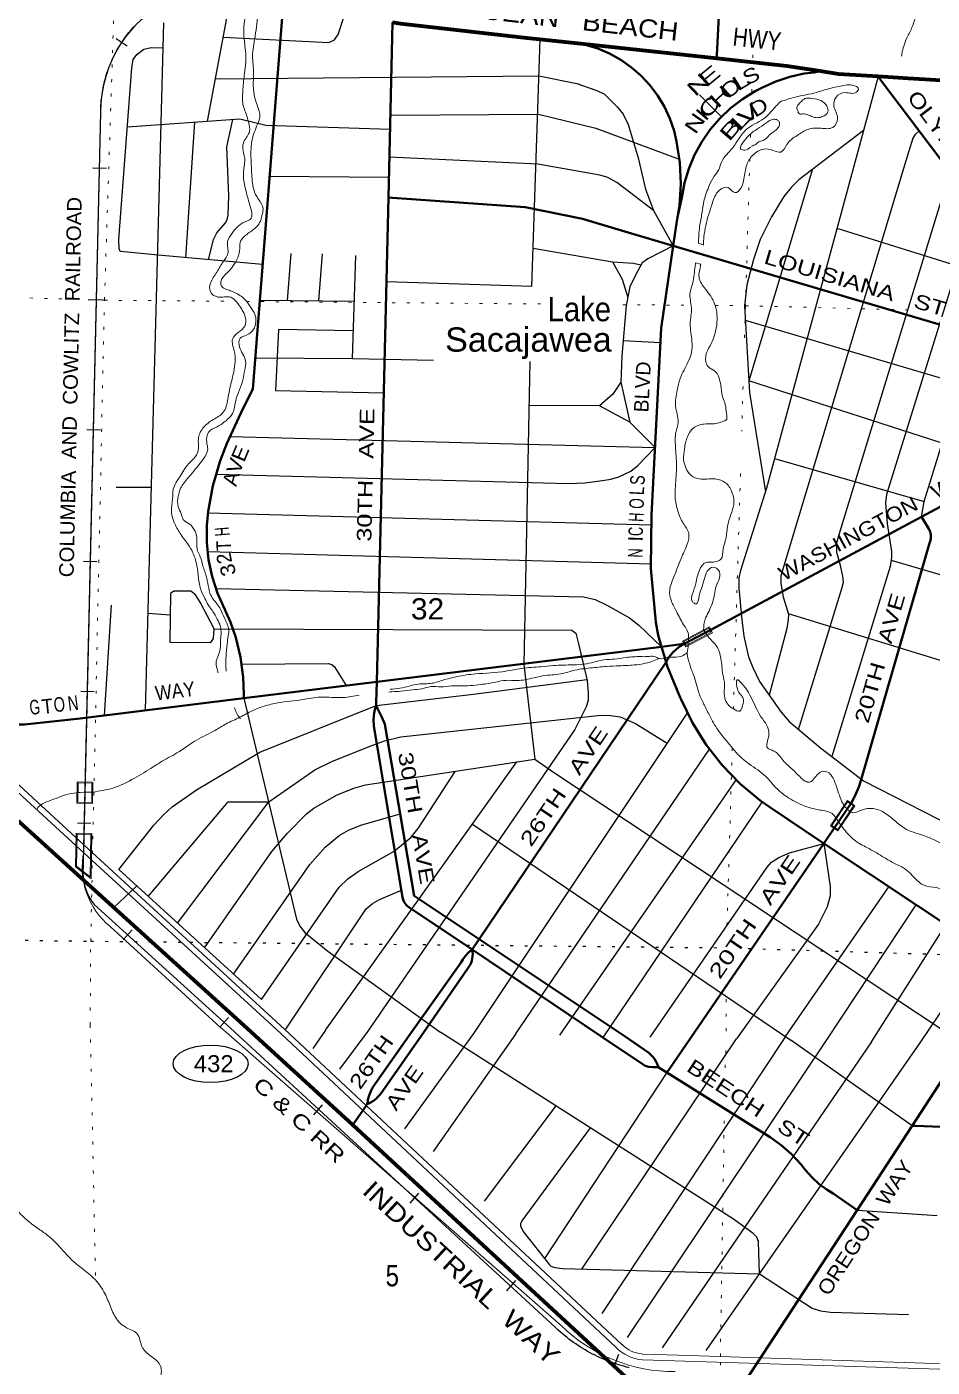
# Model space of a CAD drawing. Header units: feet. Extents: x -509309 to -252658, y -547785 to -360805.
# Drawn here: x -501242 to -493778, y -500895 to -489844 of the extents above; entities that cross this region are included whole.
import ezdxf
from ezdxf.enums import TextEntityAlignment as Align

# ---------------------------------------------------------------- set-up
doc = ezdxf.new("R2010")
doc.units = ezdxf.units.FT
doc.header["$LTSCALE"] = 80
doc.linetypes.add('DOTTED', pattern=[1.5, 0.3, -1.2])
for name, color, linetype, lineweight in [('17', 7, 'Continuous', 25), ('23', 7, 'Continuous', 70), ('26', 7, 'Continuous', 40), ('27', 7, 'Continuous', 13), ('29', 7, 'Continuous', 25), ('34', 7, 'Continuous', 25), ('39', 7, 'Continuous', 13), ('6', 7, 'DOTTED', 25), ('61', 7, 'Continuous', 13), ('7', 7, 'DOTTED', 13)]:
    doc.layers.add(name, color=color, linetype=linetype, lineweight=lineweight)
doc.layers.add('41', color=7, linetype='Continuous')

msp = doc.modelspace()

# ---------------------------------------------------------------- linework, layer by layer
at = {"layer": '17'}
msp.add_ellipse((-499726.74, -498394.39), major_axis=(-309.24, 1), ratio=0.500121, dxfattribs=at)
at = {"layer": '23'}
for p, q in [((-495554.37, -490105.92), (-496649.04, -489988.33)), ((-498553.4, -498895.62), (-499422.76, -498102.3))]:
    msp.add_line(p, q, dxfattribs=at)
for points in [[(-496649.04, -489988.33), (-497145, -489935.05), (-498161, -489820.05), (-498226.55, -489808.55)], [(-494699.96, -490210.9), (-494976, -490168.05), (-495554.37, -490105.92)], [(-494223.33, -490254.6), (-494549.8, -490234.21), (-494699.96, -490210.9)], [(-490951.44, -490434.44), (-491334.09, -490435.29), (-491612, -490414.05), (-493976, -490270.05), (-494223.33, -490254.6)], [(-499422.76, -498102.3), (-502202.79, -495585.66), (-502282.49, -495511.87)], [(-495478.52, -501260.47), (-495509.76, -501241.03), (-495633.79, -501163.86), (-495659.48, -501147.88), (-495683.79, -501133.11), (-495706.28, -501120.91), (-495740.18, -501106.87), (-495775.36, -501096.45), (-495786.43, -501094.4), (-495811.31, -501089.78), (-495836.43, -501087.19), (-496107.17, -501059.2), (-496111.24, -501058.6), (-496152.67, -501050.02), (-496192.97, -501037.16), (-496231.71, -501020.15), (-496268.46, -500999.2), (-496302.81, -500974.51), (-496334.4, -500946.37), (-498553.4, -498895.62)]]:
    msp.add_lwpolyline(points, dxfattribs=at)
at = {"layer": '26'}
for p, q in [((-498356.51, -495244.08), (-498261.14, -491252.61)), ((-493866.47, -493884.5), (-492622.22, -493217.64)), ((-495602.53, -494814.93), (-493866.47, -493884.5)), ((-495821.72, -494931.48), (-495602.53, -494814.93)), ((-498356.51, -495244.08), (-496009.76, -494954.66)), ((-495971.58, -495082.59), (-496009.76, -494954.66)), ((-499452, -495379.18), (-498356.51, -495244.08)), ((-494585.68, -496450.95), (-494445.97, -496244.48)), ((-494671.4, -496576.27), (-494585.68, -496450.95)), ((-495769.05, -498181.03), (-494671.4, -496576.27)), ((-493102.23, -497622.9), (-494671.4, -496576.27)), ((-496309.19, -498169.44), (-497512.63, -497366.48)), ((-496508.73, -498165.14), (-497570.74, -497452.51)), ((-495964.71, -498465.64), (-496036, -498421.05)), ((-494396.54, -499599.42), (-493942.11, -498904.26))]:
    msp.add_line(p, q, dxfattribs=at)
for points in [[(-495554.37, -490105.92), (-495552.94, -490077.86), (-495459.86, -488248.23), (-495463.38, -488227.07), (-495485.07, -488134.02), (-495516.36, -488043.76), (-495556.92, -487957.25), (-495606.3, -487875.47), (-495825.76, -487609.09), (-495875.85, -487560.18), (-495880.28, -487554.97)], [(-499452, -495379.18), (-499453, -495347.41), (-499457.45, -495205.65), (-499480.1, -495040.35), (-499519.9, -494878.33), (-499563.94, -494751.92), (-499669.83, -494512.56), (-499713.55, -494377.29), (-499742.88, -494238.2), (-499757.52, -494096.8), (-499757.3, -493954.64), (-499746.06, -493838.86), (-499708.27, -493628.23), (-499648.67, -493422.7), (-499592.74, -493279.44), (-499459.68, -492993.87), (-499378.6, -492830.73), (-499129.27, -489666.16), (-499130, -489640.05)], [(-498261.14, -491252.61), (-498226.72, -489812.19), (-498226.55, -489808.55)], [(-495874.93, -491401.05), (-495861.43, -491313.24), (-495850.98, -491138.34), (-495858.86, -490963.3), (-495885, -490790.05), (-495905.82, -490701.99), (-495940.27, -490601.03), (-495985.09, -490504.23), (-496039.79, -490412.64), (-496103.75, -490327.27), (-496176.29, -490249.06), (-496256.61, -490178.86), (-496343.83, -490117.43), (-496436.99, -490065.46), (-496535.07, -490023.51), (-496612, -489999.77), (-496649.04, -489988.33)], [(-495874.93, -491401.05), (-495863.35, -491351.05), (-495840.97, -491251.94), (-495818.56, -491131.39), (-495783.68, -491013.85), (-495736.7, -490900.6), (-495678.13, -490792.88), (-495608.63, -490691.87), (-495528.96, -490598.68), (-495439.97, -490514.33), (-495342.66, -490439.75), (-495238.09, -490375.74), (-495177.06, -490344.92), (-495066.77, -490294.79), (-494951.84, -490256.47), (-494833.54, -490230.37), (-494749.96, -490220.5), (-494699.96, -490210.9)], [(-492880.83, -492030.06), (-494202.64, -490281.97), (-494223.33, -490254.6)], [(-495912.09, -491650.96), (-496283.83, -491541.15), (-496661.45, -491426.13), (-497132.4, -491330.52), (-498228.23, -491254.89), (-498261.14, -491252.61)], [(-495912.09, -491650.96), (-495882, -491447.05), (-495874.93, -491401.05)], [(-496009.76, -494954.66), (-496038, -494860.05), (-496055.27, -494751.7), (-496096.29, -494310.81), (-496091, -493868.05), (-496012, -492328.05), (-495912.09, -491650.96)], [(-492485.98, -492662.97), (-492517.04, -492653.8), (-495912.09, -491650.96)], [(-494445.97, -496244.48), (-494413.2, -496182.83), (-494380.61, -496104.25), (-494356.4, -496022.69), (-493799.73, -494102.3), (-493798.83, -494100.26), (-493794.09, -494087.42), (-493790.71, -494074.16), (-493788.74, -494060.62), (-493788.2, -494046.95), (-493789.09, -494033.29), (-493791.4, -494019.81), (-493795.11, -494006.64), (-493800.17, -493993.93), (-493806.54, -493981.82), (-493852.63, -493906.97), (-493866.47, -493884.5)], [(-495971.58, -495082.59), (-495958.71, -495059.28), (-495937.2, -495028.44), (-495912.57, -495000.01), (-495885.11, -494974.32), (-495855.12, -494951.63), (-495848.05, -494947.36), (-495821.72, -494931.48), (-495848.05, -494934.72), (-496009.76, -494954.66)], [(-497512.63, -497366.48), (-495977.81, -495094.13), (-495976.89, -495092.21), (-495971.58, -495082.59)], [(-494671.4, -496576.27), (-495117, -496279.05), (-495196.94, -496221.8), (-495360.48, -496084.62), (-495508.79, -495931.09), (-495640.24, -495762.9), (-495753.39, -495581.89), (-495847, -495390.05), (-495854.87, -495373.78), (-495959.9, -495121.71), (-495971.58, -495082.59)], [(-498361.22, -495440.98), (-498360.57, -495413.92), (-498356.51, -495244.08)], [(-502282.49, -495511.87), (-502232.49, -495535.84), (-502208.18, -495547.57), (-502134.78, -495575.26), (-502058.88, -495595.13), (-501744.07, -495595.32), (-501723.29, -495596.4), (-501261.48, -495595.19), (-500802.32, -495545.71), (-499452, -495379.18)], [(-497570.74, -497452.51), (-498092.84, -497102.18), (-498103.66, -497093.14), (-498113.48, -497083.03), (-498122.19, -497071.95), (-498129.69, -497060.02), (-498135.9, -497047.36), (-498140.76, -497034.13), (-498144.21, -497020.46), (-498146.21, -497006.51), (-498146.37, -497004.54), (-498381.8, -495610.87), (-498382.6, -495555.04), (-498377.57, -495499.43), (-498370.55, -495463.92), (-498361.22, -495440.98)], [(-497512.63, -497366.48), (-498048.24, -497009.1), (-498291.1, -495593.19), (-498315.09, -495534.83), (-498330.82, -495503.93), (-498350.14, -495463.92), (-498361.22, -495440.98)], [(-497570.84, -497452.66), (-497570.74, -497452.51), (-497512.63, -497366.48)], [(-498070.59, -498131.5), (-497664, -497560.05), (-497647.68, -497533.88), (-497624.96, -497504.17), (-497599.25, -497476.99), (-497570.84, -497452.66)], [(-497968.39, -498133.71), (-497609, -497610.05), (-497608.49, -497609.45), (-497597.17, -497594.71), (-497587.46, -497578.86), (-497579.46, -497562.08), (-497573.25, -497544.56), (-497568.91, -497526.48), (-497566.48, -497508.05), (-497566, -497489.47), (-497567.45, -497470.93), (-497570.84, -497452.66)], [(-498435.81, -498727.18), (-498431.7, -498702.18), (-498429.78, -498690.54), (-498419.94, -498654.73), (-498406.42, -498620.14), (-498400.3, -498608.31), (-498388.76, -498586.52), (-498368.97, -498558.31), (-498070.59, -498131.5)], [(-498435.81, -498727.18), (-498410.81, -498715.1), (-498408.14, -498713.78), (-498382.81, -498697.77), (-498359.29, -498679.21), (-498346.64, -498666.87), (-498327.74, -498646.23), (-498307.15, -498616.87), (-497968.39, -498133.71)], [(-496036, -498421.05), (-496048.5, -498421.86), (-496081.08, -498421.62), (-496113.47, -498417.98), (-496145.29, -498410.97), (-496508.73, -498165.14)], [(-496036, -498421.05), (-496037.78, -498414.8), (-496045.49, -498393.36), (-496055.4, -498372.84), (-496067.39, -498353.47), (-496081.35, -498335.47), (-496097.11, -498319.01), (-496114.5, -498304.3), (-496309.19, -498169.44)], [(-495964.71, -498465.64), (-495950.07, -498444.28), (-495769.05, -498181.03)], [(-492166.33, -498972.43), (-492191.36, -498971.47), (-493917.48, -498905.21), (-493942.11, -498904.26), (-493502.73, -498229.58)], [(-494396.54, -499599.42), (-494424.35, -499580.37), (-494593.95, -499464.22), (-494644.69, -499433.26), (-494708.98, -499385.49), (-494767.91, -499331.26), (-494820.86, -499271.18), (-494860.22, -499220.77), (-494936.74, -499137.8), (-495021.51, -499063.28), (-495113.6, -498998.03), (-495964.71, -498465.64)], [(-498553.4, -498895.62), (-498535.47, -498870.05), (-498452.79, -498752.18), (-498435.81, -498727.18)], [(-495478.52, -501260.47), (-495468.42, -501239.12), (-494396.54, -499599.42)]]:
    msp.add_lwpolyline(points, dxfattribs=at)
at = {"layer": '29'}
for p, q in [((-499751.45, -490622.59), (-499585.89, -489727.65)), ((-500115.07, -489810.99), (-500265.18, -495479.47)), ((-495695.08, -490405.6), (-495514.79, -490585.25)), ((-499929.88, -491747.9), (-499856.05, -490630.03)), ((-498257.2, -491087.77), (-499240.57, -491078.8)), ((-494764.03, -491018.42), (-495288.77, -492763.73)), ((-499093.05, -492100.91), (-499062.08, -491713.83)), ((-498835.25, -492103.66), (-498804.05, -491717.11)), ((-497068.2, -491668.12), (-496412.15, -491781.55)), ((-499320.91, -492098.49), (-498541.44, -492106.78)), ((-495319.15, -492261.4), (-492612.13, -493063.68)), ((-496326.2, -492430.21), (-496018.09, -492446.84)), ((-498558.03, -492577.55), (-497888.5, -492591.41)), ((-496344.31, -492775.17), (-496270.32, -493104.36)), ((-493089.06, -493471.2), (-495288.77, -492763.73)), ((-499566.04, -493222.14), (-496062.54, -493313.17)), ((-495078.27, -493402.65), (-493843.42, -493757.02)), ((-500216.54, -493642.9), (-500504.12, -493640.99)), ((-499748.46, -493852.26), (-496095.24, -493950.77)), ((-499749.92, -494170.19), (-496095.81, -494270.34)), ((-489618.24, -495582.13), (-494112.58, -494243.27)), ((-500601.74, -495520.97), (-500544.05, -494613.22)), ((-500243.99, -494679.36), (-500058.88, -494692.13)), ((-494964.68, -494681.61), (-491101.22, -495867.41)), ((-495795.04, -495496.54), (-497558.88, -498142.54)), ((-497212.26, -498150), (-495612.55, -495798.33)), ((-498780.55, -498116.18), (-497201.42, -495905.18)), ((-495393.2, -496050.75), (-496849.62, -498157.81)), ((-499999.7, -497234.52), (-499247.52, -496232.94)), ((-496491.26, -498176.86), (-495179.23, -496237.54)), ((-497568.02, -496418.47), (-494943.69, -498198.74)), ((-500484.48, -496793.02), (-499307.67, -497864.76)), ((-500336.46, -496927.83), (-500524.11, -497105.3)), ((-494987.08, -498169.31), (-494134.23, -496934.56)), ((-494652.05, -498204.98), (-493910.83, -497083.57)), ((-494279.22, -498212.97), (-493665.2, -497247.4)), ((-498780.55, -498116.18), (-498882.6, -498266.64)), ((-498429.16, -498123.76), (-498665.16, -498439.18)), ((-497558.88, -498142.54), (-498127.44, -498929.98)), ((-497212.26, -498150), (-497891.78, -499116.44)), ((-494987.08, -498169.31), (-496500.51, -500452.29)), ((-496667.04, -500086.69), (-495392.33, -498189.12)), ((-496289.83, -500650.74), (-494652.05, -498204.98)), ((-494279.22, -498212.97), (-496003.53, -500734.47)), ((-495641.45, -500756.27), (-493875.71, -498221.61)), ((-493942.11, -498904.26), (-494943.69, -498198.74)), ((-495964.71, -498465.64), (-496973.54, -500000.18)), ((-496880.95, -498740.43), (-497471.88, -499525.79)), ((-494396.54, -499599.42), (-493737.78, -499643.67))]:
    msp.add_line(p, q, dxfattribs=at)
for points in [[(-499624.37, -489929.32), (-498752.68, -489974.43), (-498720.35, -489959.17), (-498704.12, -489951.05), (-498675.83, -489907.35), (-498621.29, -489739.27)], [(-498277.64, -491943.11), (-497078.79, -491981.23), (-497010.1, -489949.54)], [(-499297.64, -491803.17), (-500158.57, -491727.91), (-500470.3, -491697.93), (-500481.46, -491676.34), (-500483.07, -491597.69), (-500375.69, -490181.97), (-500363.78, -490113.43), (-500335.37, -490072.84), (-500277.76, -490027.09), (-500217.7, -490016), (-500120.52, -490016.86)], [(-499687, -490274.23), (-497020.11, -490247.4), (-496707.66, -490312.36), (-496549.4, -490365.13), (-496481.21, -490397.61), (-496374.91, -490503.15), (-496326.22, -490564.04), (-496284.25, -490650.31), (-496201.6, -490925.57), (-496140.95, -491181.95), (-496075.1, -491358.93), (-495912.09, -491650.96)], [(-494223.33, -490254.6), (-495144.65, -493647.08), (-495359.04, -494326.88), (-495370.58, -494386.07), (-495370.58, -494471.32), (-495348.02, -494733.33), (-495330, -494869.15), (-495293.48, -495039.65), (-495256.81, -495126.79), (-495200.15, -495242.63), (-495023.25, -495494.04), (-494956.68, -495571.45), (-494698.76, -495788.39), (-494344, -496061.1), (-493483.8, -496501.16)], [(-500412.68, -490669.61), (-499484.6, -490603.61), (-499271.16, -490654.36), (-498247.64, -490687.83)], [(-499743.43, -491764.2), (-499702.84, -491597.6), (-499673.94, -491542.37), (-499605.14, -491460.74), (-499588.73, -491436.83), (-499580.61, -491396.23), (-499576.41, -491238.93), (-499591.46, -490834.43), (-499543.25, -490607.78)], [(-498244.89, -490572.52), (-497024.17, -490564.04), (-496550.7, -490680.94), (-495863.21, -490934.49)], [(-494344.17, -490699.55), (-494877.41, -491104.53), (-494936.37, -491166.88), (-495001.3, -491244.01), (-495101.24, -491411.92), (-495196.08, -491597.19), (-495251.58, -491762.28), (-495305.64, -491970.66), (-495326.27, -492143.62), (-495283.02, -492858.72), (-495152.82, -493677.18)], [(-493884.82, -490702.28), (-493917.85, -490732.51), (-493936.94, -490762.21), (-493995.25, -490949.62), (-495025.49, -494371.15), (-495025.66, -494434.78), (-495005.59, -494543.53), (-494963.33, -494686.18), (-494964.79, -494731.13), (-494976.8, -494806.1), (-495121.51, -495354.39)], [(-496075.1, -491358.93), (-496378.97, -491128.32), (-496451.64, -491086.51), (-496516.94, -491067.42), (-497028.47, -490977.1), (-498253.17, -490918.96)], [(-494878.87, -495636.89), (-494522.62, -494475.62), (-494510.31, -494422.6), (-494514.37, -494373.89), (-494534.29, -494285.32), (-494562.97, -494176.88), (-494563.06, -494097.84), (-494536.83, -494003.08), (-493657.34, -491128.05), (-493641.91, -491101.93), (-493607.76, -491068.69)], [(-493866.47, -493884.5), (-493843.63, -493757.69), (-493214.45, -491718.12), (-493195.55, -491690.56), (-493083.08, -491609.71), (-493008.88, -491507.88), (-492970.91, -491435), (-492927.53, -491323.47), (-492877.58, -491165.98)], [(-493383.63, -491365.11), (-493422.79, -491390.15), (-493444.85, -491418.97), (-494155.01, -493699.69), (-494161.33, -493769.02), (-494149.95, -493939.94), (-494112.76, -494170.59), (-494112.64, -494219.63), (-494124.26, -494292.54), (-494605.41, -495860.15)], [(-494562.98, -491505.25), (-492880.83, -492030.06), (-492754.2, -491872.09)], [(-495912.09, -491650.96), (-496121.77, -491757.22), (-496167.96, -491790.01), (-496223.45, -491892.03), (-496269.41, -491988.93), (-496300.52, -492141.24), (-496337.66, -492559.09), (-496344.31, -492775.17)], [(-499358.37, -492573.98), (-498558.03, -492577.55), (-498528.11, -491728.63)], [(-496412.15, -491781.55), (-496333.88, -491924.65), (-496287.32, -492076.62)], [(-496412.15, -491781.55), (-496241, -491794.07), (-496180.14, -491806.25)], [(-498550.03, -492350.6), (-499167.8, -492340.97), (-499191.06, -492841.42), (-498299.59, -492861.99)], [(-497094.68, -492603.72), (-497143.04, -495100.81), (-497052.6, -495882.55)], [(-496344.31, -492775.17), (-496411.42, -492873.9), (-496520.73, -492969.08)], [(-496062.54, -493313.17), (-496270.32, -493104.36), (-496520.73, -492969.08), (-497101.69, -492965.77)], [(-499680.16, -493531.29), (-496774.67, -493610.34), (-496640.69, -493602.58), (-496496.29, -493585.86), (-496427.65, -493574.16), (-496360.7, -493553.87), (-496261.27, -493508.79), (-496204.47, -493460.5), (-496062.54, -493313.17)], [(-499681.78, -494475.58), (-496652.08, -494544.62), (-496557.51, -494566.72), (-496454.89, -494615.18), (-496273.46, -494716.92), (-496196.36, -494777.81), (-496009.76, -494954.66)], [(-499698.29, -494806.23), (-496747.48, -494819.62), (-496715.77, -494842.76), (-496694.82, -494930.37), (-496622.52, -495233.52), (-496614.32, -495338.03), (-496614.32, -495398.92), (-496631.19, -495451.58), (-496723.51, -495638.55), (-498429.16, -498123.76)], [(-499472.11, -495098.69), (-498756.87, -495094.45), (-498728.47, -495102.57), (-498705.74, -495120.97), (-498608.96, -495275.21)], [(-500484.48, -496793.02), (-500194.18, -496427.06), (-500116.26, -496340.73), (-500043.22, -496275.78), (-499842.5, -496135.3), (-499320.55, -495825.7), (-498361.22, -495440.98), (-497558.16, -495345.72), (-496624.55, -495225.02)], [(-499452, -495379.18), (-499019.34, -497202.58), (-498992.23, -497258.18), (-498950.66, -497311.54), (-498760.47, -497464.07), (-497827.27, -498136.76)], [(-499247.52, -496232.94), (-498866.19, -495969.58), (-498728.47, -495902.3), (-498420.07, -495776.46), (-498294.28, -495731.81), (-498158.66, -495698.36), (-496509.99, -495519.17), (-496427.66, -495520.71), (-496350.56, -495532.89), (-496222.76, -495588.87), (-495963.54, -495749.31)], [(-499777.48, -497436.89), (-499222.55, -496643.57), (-499093.68, -496490.93), (-498935.42, -496332.61), (-498876.06, -496285.7), (-498687.89, -496178.35), (-498545.87, -496121.52), (-498449.6, -496094.97), (-497052.6, -495882.55)], [(-497052.6, -495882.55), (-496899.85, -495988.58), (-493508.38, -498233.38)], [(-499307.67, -497864.76), (-498667.6, -496937.48), (-498594.56, -496868.47), (-498510.31, -496807.86), (-498214.16, -496639.49), (-498074.8, -496528.06), (-498014.29, -496454.4), (-497711.28, -495982.7)], [(-500242.55, -497013.35), (-499581.64, -496234.69), (-499247.52, -496232.94)], [(-499538.03, -497654.97), (-498909.76, -496749.62), (-498781.22, -496608.66), (-498667.6, -496511.23), (-498590.21, -496467.47), (-498489.06, -496425.98), (-498164.01, -496334.15)], [(-496101.56, -498173.89), (-495139.28, -496773.07), (-495102.44, -496731.98), (-495041.9, -496691.88), (-494955.44, -496653.79), (-494671.4, -496576.27), (-494618.76, -496932.28), (-494619.88, -497008.52), (-494642.82, -497100.1), (-494714.6, -497243.3), (-495392.33, -498189.12)], [(-499106.52, -498109.14), (-498444.11, -497115.82), (-498391.67, -497071.44), (-498333.14, -497039.17), (-498153.33, -496963.36)], [(-493875.71, -498221.61), (-493574.98, -497771.71), (-493546.31, -497736.52), (-493505.99, -497702.7), (-493469.48, -497676.31), (-493405.13, -497644.24), (-493372.08, -497637.75), (-493339.63, -497635.72), (-493122.67, -497654.34)], [(-495202.62, -500126.34), (-495210.91, -499858.19), (-495224.55, -499823.7), (-495254.54, -499793.69), (-495416.43, -499674.67), (-497827.27, -498136.76)], [(-496597.13, -498921.49), (-497161.93, -499687.39), (-497171.94, -499712.25), (-497171.94, -499729.4), (-497150.25, -499775.69), (-496933.15, -500051.49), (-496921.29, -500061.6), (-496889.16, -500074.46), (-496825.77, -500082.39), (-495202.62, -500126.34)], [(-495202.62, -500126.34), (-494766.65, -500408.07), (-494699.68, -500430.23), (-494617.23, -500440.1), (-493972.58, -500459.56)]]:
    msp.add_lwpolyline(points, dxfattribs=at)
msp.add_lwpolyline([(-499698.29, -494806.23), (-499813.94, -494589.04), (-499852.49, -494526.12), (-499889.01, -494497.71), (-500029.01, -494497.71), (-500056.71, -494515.34), (-500061.64, -494917.59), (-499724.67, -494919.9), (-499702.35, -494887.42)], close=True, dxfattribs=at)
at = {"layer": '34'}
for p, q in [((-500413.59, -490003.54), (-500505.67, -489942.24)), ((-500585.66, -491013.16), (-500696.24, -491010.61)), ((-500613.37, -492098.6), (-500723.95, -492096.04)), ((-500635.56, -493170.59), (-500746.14, -493168.03)), ((-500663.27, -494256.03), (-500773.85, -494253.47)), ((-500685.46, -495328.01), (-500796.04, -495325.45)), ((-500713.18, -496413.45), (-500823.76, -496410.89)), ((-499562.03, -498099.28), (-500687.09, -497079.15)), ((-500374.14, -497289.08), (-500448.79, -497370.7)), ((-499578.04, -498011), (-499648.38, -498087.9)), ((-498806.04, -498731.01), (-498878.89, -498814.24)), ((-498011.51, -499460.22), (-498084.36, -499543.45)), ((-497214.2, -500181.31), (-497287.05, -500264.54)), ((-496362.6, -500790.58), (-496402.4, -500893.78))]:
    msp.add_line(p, q, dxfattribs=at)
at = {"layer": '34', "lineweight": 13}
for p, q in [((-500772, -496643.05), (-500631, -490547.05)), ((-500827.35, -496069.61), (-500829.14, -496245.03)), ((-500827.88, -496069.6), (-500697.36, -496070.93)), ((-500697.36, -496070.93), (-500699.15, -496246.35)), ((-500829.67, -496245.03), (-500699.15, -496246.35)), ((-500835.66, -496492.1), (-500839.93, -496769.07)), ((-500835.71, -496492.2), (-500705.68, -496494.2)), ((-500705.68, -496494.2), (-500711.44, -496868.12)), ((-500839.93, -496769.07), (-500714, -496866.05)), ((-499641, -498098.05), (-500555, -497262.05)), ((-496834, -500553.05), (-499640, -498097.05))]:
    msp.add_line(p, q, dxfattribs=at)
at = {"layer": '34'}
for points in [[(-500443.32, -489950.04), (-500432.68, -489935.27), (-500421.84, -489920.7), (-500410.8, -489906.24), (-500399.54, -489892.09), (-500387.87, -489878.05), (-500376.09, -489864.21), (-500364, -489850.69), (-500351.81, -489837.27)], [(-500777.74, -496843.96), (-500632.09, -490547.04), (-500631.97, -490528.83), (-500631.43, -490510.71), (-500630.58, -490492.61), (-500629.53, -490474.39), (-500628.06, -490456.27), (-500626.27, -490438.26), (-500624.28, -490420.15), (-500621.86, -490402.14), (-500619.14, -490384.23), (-500616.11, -490366.22), (-500612.75, -490348.43), (-500609.2, -490330.63), (-500605.23, -490312.82), (-500600.94, -490295.24), (-500596.35, -490277.65), (-500591.54, -490260.16), (-500586.33, -490242.67), (-500580.89, -490225.39), (-500575.04, -490208.11), (-500568.99, -490191.05), (-500562.63, -490173.98), (-500555.94, -490157.12), (-500548.96, -490140.37), (-500541.76, -490123.72), (-500534.14, -490107.17), (-500526.32, -490090.72), (-500518.19, -490074.49), (-500509.85, -490058.36), (-500501.08, -490042.44), (-500492.12, -490026.63), (-500482.94, -490011.02), (-500473.45, -489995.51), (-500463.65, -489980.21), (-500453.54, -489965.02), (-500443.32, -489950.04)], [(-496875, -500577.05), (-496887, -500566.05), (-499562.03, -498099.28)], [(-496275.32, -500899.05), (-496297.66, -500893.48), (-496320, -500887.53), (-496342.27, -500881.29), (-496364.34, -500874.49), (-496386.32, -500867.42), (-496408.21, -500859.86), (-496430.02, -500852.04), (-496451.55, -500843.73), (-496472.98, -500835.15), (-496494.24, -500826.18), (-496515.4, -500816.76), (-496536.29, -500807.05), (-496557.18, -500796.96), (-496577.7, -500786.49), (-496598.23, -500775.65), (-496618.38, -500764.43), (-496638.44, -500752.93), (-496658.23, -500741.15), (-496677.93, -500728.89), (-496697.25, -500716.26), (-496716.39, -500703.44), (-496735.43, -500690.15), (-496754.12, -500676.67), (-496772.61, -500662.82), (-496790.83, -500648.49), (-496808.76, -500634.07), (-496826.52, -500619.26), (-496844, -500603.99), (-496861.2, -500588.62), (-496873.9, -500576.86)]]:
    msp.add_lwpolyline(points, dxfattribs=at)
at = {"layer": '34', "lineweight": 13}
for points in [[(-500819.43, -496077.68), (-500705.43, -496078.84), (-500707.06, -496238.27), (-500821.06, -496237.12)], [(-500827.78, -496500.31), (-500713.79, -496502.07), (-500719.18, -496851.95), (-500831.87, -496765.17)]]:
    msp.add_lwpolyline(points, close=True, dxfattribs=at)
for centre, radius, start, end in [((-499590.98, -490547.99), 1040.02, 115.21215, 179.94808), ((-500152.69, -496773.48), 632.89, 168.10704, 230.53074), ((-495908.01, -499607.99), 1323.1, 225.58362, 270.47659)]:
    msp.add_arc(centre, radius, start, end, dxfattribs=at)
at = {"layer": '34'}
msp.add_arc((-500385.2, -496828.51), 392.11, 182.27025, 219.90254, dxfattribs=at)
at = {"layer": '39'}
for p, q in [((-495018, -490454.05), (-495020.9, -490455.7)), ((-495706, -491629.05), (-495664, -491641.05)), ((-495728, -491790.05), (-495687, -491800.05)), ((-504896.47, -492794.97), (-500837.21, -496527.29)), ((-495796.96, -495004.61), (-495789.7, -494957.04)), ((-495789.7, -494957.04), (-495785.43, -494880.78)), ((-500837.21, -496527.29), (-499116.13, -498108.93)), ((-496387, -500730.12), (-499185.44, -498107.43)), ((-499116.13, -498108.93), (-496332.76, -500709.71)), ((-490975, -500998.05), (-496165.95, -500834.45))]:
    msp.add_line(p, q, dxfattribs=at)
for points in [[(-504930.28, -492831.8), (-500836.15, -496597.12), (-499185.44, -498107.43)], [(-496170.02, -500786.8), (-495869, -500795.05), (-490797.02, -500961.72)]]:
    msp.add_lwpolyline(points, dxfattribs=at)
for centre, radius, start, end in [((-496145.76, -500524.45), 262.93, 224.59269, 264.70636), ((-496131.09, -500475.33), 361.07, 224.86598, 264.59943)]:
    msp.add_arc(centre, radius, start, end, dxfattribs=at)
for points in [[(-494031, -490086.05), (-494024, -490048.05), (-494007, -489988.05), (-493979, -489919.05), (-493938, -489834.05), (-493912, -489750.05), (-493876, -489673.05), (-493834, -489600.05), (-493575.29, -489444.7)], [(-499415.08, -489646.04), (-499417.97, -489668.82), (-499447.56, -489800.38), (-499447.89, -489962.78), (-499436.15, -490123.5), (-499449.33, -490241.46), (-499460.94, -490375.49), (-499464.55, -490435.55), (-499459.82, -490483.8), (-499443.18, -490536.36), (-499411.8, -490637.44), (-499405.6, -490705.77), (-499451.99, -490790.78), (-499461.4, -490842.67), (-499445.62, -490927.29), (-499454.57, -491037.34), (-499447.34, -491141.79), (-499412.91, -491279.04), (-499396.43, -491337.61), (-499396.9, -491429.84), (-499441.57, -491450.73), (-499548.34, -491544.19), (-499586.33, -491615.38), (-499584.95, -491713.66), (-499620.73, -491776.89), (-499675.24, -491865.7), (-499727.85, -491958.57), (-499729.62, -492024.69), (-499666.73, -492072.44), (-499560.48, -492073.21), (-499497.91, -492132.99), (-499465.08, -492179.97), (-499440.53, -492236.75), (-499444.57, -492312.84), (-499496.01, -492361.62), (-499545.65, -492418.47), (-499532.19, -492515.07), (-499524.59, -492605.5), (-499555.03, -492769.12), (-499584.94, -492912.71), (-499621.95, -493022.02), (-499703.76, -493082.04), (-499785.73, -493148.08), (-499826.06, -493231.24), (-499831.22, -493349.41), (-499908.04, -493447.66), (-499981.07, -493554.02), (-500033.89, -493654.91), (-500039.99, -493732.95), (-500048.9, -493840.99), (-500021.52, -493941.96), (-499969.83, -494033.53), (-499900.21, -494129.59), (-499845.53, -494259.34), (-499828.44, -494370.07), (-499809.29, -494478.84), (-499773.31, -494557.98), (-499746.6, -494608.81), (-499696.43, -494682.3), (-499671.61, -494729.06), (-499646.96, -494781.84), (-499640.76, -494850.17)], [(-499597.95, -495157.11), (-499601.32, -495099.83), (-499599.55, -495033.71), (-499590.86, -494933.68), (-499581.03, -494865.77), (-499577.57, -494811.72), (-499611.23, -494720.61), (-499645.32, -494645.53), (-499674.25, -494602.67), (-499705.29, -494563.77), (-499732, -494512.94), (-499749.84, -494430.27), (-499760.58, -494381.87), (-499790.12, -494286.86), (-499812.24, -494214.09), (-499838.52, -494147.24), (-499840.01, -494052.96), (-499854.7, -494002.45), (-499903.19, -493941.03), (-499952.37, -493905.66), (-499969.17, -493859.11), (-499993.67, -493800.32), (-499993.37, -493714.11), (-499973.57, -493648.46), (-499911.1, -493561.87), (-499842.72, -493479.44), (-499786.69, -493408.72), (-499750.43, -493327.45), (-499758.95, -493271.09), (-499740.56, -493183.34), (-499673.25, -493140.99), (-499589.49, -493083.02), (-499546.02, -493032.02), (-499519.03, -492922.45), (-499488.67, -492837.02), (-499458.15, -492745.58), (-499446.36, -492679.72), (-499438.16, -492597.73), (-499460.75, -492543), (-499487.25, -492484.16), (-499483.32, -492412.08), (-499430.47, -492385.39), (-499370.97, -492334.81), (-499355.87, -492295.1), (-499358, -492224.87), (-499382.77, -492176.1), (-499429.09, -492108.72), (-499466.2, -492071.66), (-499545.22, -492027.49), (-499584.92, -492012.42), (-499626.52, -491993.29), (-499641.85, -491966.82), (-499611.82, -491893.42), (-499568.56, -491850.44), (-499520.65, -491783.51), (-499488.13, -491692.13), (-499482.24, -491622.1), (-499383.33, -491522.42), (-499338.18, -491483.5), (-499297.05, -491370.28), (-499294.3, -491342.29), (-499334.28, -491263.04), (-499370.32, -491185.91), (-499388.5, -491041.07), (-499392.48, -490964.77), (-499393.97, -490870.49), (-499385.65, -490784.49), (-499339.88, -490647.33), (-499319.91, -490575.67), (-499334.33, -490515.14), (-499367.46, -490404), (-499374.79, -490303.55), (-499372.22, -490207.38), (-499380.44, -490064.8), (-499370.44, -489990.87), (-499355.79, -489893), (-499343.2, -489797.09), (-499353.53, -489658.47), (-499353.48, -489657.92)], [(-495025.77, -490459.82), (-494908.48, -490424.11), (-494732.97, -490384.58), (-494639.99, -490356.92), (-494518.96, -490330.01), (-494410.76, -490332.83), (-494385.3, -490355.55), (-494402.08, -490383.18), (-494494.41, -490386.79), (-494569.57, -490422.93), (-494587.64, -490498.65), (-494558.26, -490599.67), (-494596.31, -490672.86), (-494694.76, -490680.32), (-494801.28, -490689.57), (-494890.84, -490739.37), (-494977.09, -490815.31), (-495024.84, -490876.23), (-495090.64, -490862.48), (-495166.57, -490852.48), (-495256.13, -490902.27), (-495306.37, -490981.17), (-495329.51, -491096.86), (-495355.65, -491174.37), (-495404.76, -491211.19), (-495459.79, -491169.65), (-495534.63, -491193.76), (-495589.51, -491296.6), (-495644.59, -491481.63), (-495659.13, -491575.49), (-495664.24, -491643.03)], [(-494883.53, -490541.05), (-494892.64, -490506.73), (-494877.92, -490481.05), (-494849.06, -490451.72), (-494828.6, -490436.22), (-494764.42, -490435.89), (-494696.67, -490451.69), (-494645.8, -490499.13), (-494637.02, -490545.48), (-494684.17, -490584.35), (-494724.52, -490593.32), (-494768.39, -490584.16), (-494804.08, -490569.19), (-494841.99, -490562.19), (-494872.05, -490561.4), (-494885.65, -490545.01)], [(-495025.77, -490459.82), (-495063, -490496.05), (-495102, -490540.05), (-495168, -490603.05), (-495309, -490689.05), (-495380, -490779.05), (-495446, -490869.05), (-495495, -490925.05), (-495529.39, -490999.28)], [(-495357.04, -490851.52), (-495356, -490828.05), (-495336, -490796.05), (-495290, -490740.05), (-495219, -490686.05), (-495148, -490638.05), (-495085, -490606.05), (-495053, -490613.05), (-495035.51, -490630.36)], [(-495035.51, -490630.36), (-495039.09, -490659.3), (-495064.05, -490692.74), (-495121.39, -490737.36), (-495162.53, -490776.39), (-495200.98, -490789.42), (-495227.56, -490808.78), (-495256.05, -490824.08), (-495270.18, -490827.72)], [(-495276.41, -490835.58), (-495321.19, -490860.47), (-495357.04, -490851.52), (-495361.42, -490848.05)], [(-495704.61, -491630.08), (-495694.95, -491490.34), (-495675.97, -491380.56), (-495659.22, -491278.74), (-495615.76, -491153.55), (-495575.6, -491076.4), (-495535.98, -491019.29), (-495529.39, -490999.28)], [(-495785.43, -494880.78), (-495786.87, -494852.49), (-495826.86, -494773.25), (-495886.09, -494663.42), (-495927.92, -494578.12), (-495941.54, -494487.54), (-495906.58, -494380.17), (-495848.36, -494227.3), (-495797.05, -494108.33), (-495784.73, -494022.44), (-495830.57, -493937.03), (-495874.03, -493837.64), (-495896.97, -493720.75), (-495894.61, -493632.59), (-495886.1, -493464.38), (-495893.89, -493305.77), (-495890.78, -493189.56), (-495872.45, -493103.82), (-495893.01, -492972.95), (-495879.46, -492840.97), (-495854.79, -492743.36), (-495788.92, -492604.73), (-495762.89, -492531.22), (-495758.42, -492439.1), (-495772.55, -492292.36), (-495763, -492160.27), (-495773.65, -492033.68), (-495755.96, -491971.98), (-495734.23, -491834.19), (-495727.95, -491791.2)], [(-495685.85, -491798.93), (-495689.98, -491829.33), (-495700.14, -491909.27), (-495646.61, -492006.91), (-495571.62, -492127.17), (-495551.94, -492215.91), (-495554.3, -492304.07), (-495576.96, -492401.73), (-495608.94, -492473.08), (-495643.15, -492552.39), (-495625.58, -492645.08), (-495572.38, -492680.56), (-495521.39, -492798.18), (-495505.82, -492890.82), (-495483.6, -492959.58), (-495473.5, -493032.02), (-495479.01, -493088.02), (-495497.26, -493095.56), (-495547.84, -493112.29), (-495656.31, -493119.49), (-495747.44, -493153.2), (-495795.46, -493224.13), (-495820.18, -493323.74), (-495828.6, -493413.75)], [(-495828.6, -493413.75), (-495808.33, -493480.45), (-495763.91, -493543.76), (-495698.48, -493571.54), (-495568.12, -493570.93), (-495476.86, -493607.4), (-495426.8, -493684.89), (-495413.4, -493783.49), (-495437.63, -493865.07), (-495464.3, -493962.62), (-495483.55, -494082.43), (-495501.4, -494150.13), (-495521.74, -494235.82), (-495546.16, -494249.22), (-495596.52, -494257.93), (-495642.72, -494260.74), (-495696.53, -494323.5), (-495727.58, -494434.97), (-495753.88, -494518.5), (-495757.55, -494580.56), (-495722.01, -494601.54), (-495702.69, -494553.92), (-495680.57, -494476.3), (-495656.49, -494400.73), (-495632.62, -494333.18), (-495581.62, -494300.43), (-495549.88, -494313.29), (-495527.28, -494368.01), (-495553.31, -494441.52), (-495582.79, -494569.08), (-495632.14, -494690.1), (-495649.19, -494727.75), (-495663.03, -494815.58)], [(-499640.76, -494850.17), (-499644.43, -494912.24), (-499650.47, -494988.27), (-499681.26, -495089.73), (-499663.36, -495170.4)], [(-495663.03, -494815.58), (-495619.15, -494878.92), (-495554.9, -494950.77), (-495519.51, -495051.95), (-495503, -495184.72), (-495489.17, -495267.29), (-495492.84, -495329.35), (-495453.7, -495440.65), (-495416.33, -495467.69), (-495362.66, -495485.13), (-495341.39, -495439.57), (-495337.72, -495377.51), (-495366.76, -495338.66), (-495387.41, -495285.98), (-495385.85, -495227.88), (-495332.98, -495275.37), (-495292.4, -495332.58), (-495189.45, -495531.76), (-495135.54, -495615.38), (-495125.5, -495689.83), (-495136.14, -495787.8), (-495082.74, -495815.26), (-495006.63, -495893.44), (-494928.41, -495967.66), (-494869.79, -496025.33), (-494824.67, -496062.6), (-494786.81, -496071.61), (-494745.72, -496034.59), (-494672.14, -495982.37), (-494628.38, -495995.54), (-494595.44, -496038.51), (-494543.08, -496180.23), (-494512.9, -496251.2), (-494504.22, -496266.18)], [(-496027.36, -495053.4), (-496140.17, -495091.9), (-496234.78, -495105.47), (-496357.28, -495112.3), (-496461.69, -495117.6), (-496594.37, -495130.17), (-496741.34, -495152.41), (-496824.19, -495176.31), (-496967, -495192.63), (-497059.71, -495210.27), (-497200.72, -495234.66), (-497290.89, -495232.31), (-497375.48, -495246.14), (-497500.35, -495266.94), (-497671.1, -495278.53), (-497739.29, -495278.75), (-497827.72, -495286.47), (-497911.88, -495284.27), (-497984.55, -495302.43), (-498060.96, -495310.46), (-498159.52, -495321.92), (-498231.82, -495326.05), (-498255.93, -495329.56)], [(-498246.56, -495306.18), (-498166.9, -495297.67), (-498013.59, -495263.57), (-497903.11, -495256.43), (-497804.13, -495228.94), (-497658.83, -495194.63), (-497578.31, -495182.7), (-497323.08, -495161.29), (-497159.92, -495133.46), (-497003.14, -495119.51), (-496900.62, -495110.15), (-496738.05, -495104.37), (-496627.52, -495095.22), (-496466.2, -495061.34), (-496399.91, -495057.05), (-496301.3, -495043.58), (-496182.81, -495036.65), (-496126.65, -495036.11), (-496068.49, -495035.62), (-496028.84, -495052.7), (-495960.39, -495042.45), (-495868.06, -495038.85), (-495819.43, -495020.07), (-495796.96, -495004.61)], [(-494704.76, -496302.33), (-494844.06, -496262.61), (-494974.54, -496193.03), (-495068.68, -496114.38), (-495148.53, -496026.08), (-495288.07, -495920.18), (-495393.86, -495827.19), (-495448.25, -495761.61), (-495543.33, -495642.83), (-495614.25, -495520.68), (-495661.83, -495425.2), (-495701.55, -495335.94), (-495747.52, -495180.34), (-495764.48, -495139.8), (-495775.54, -495103.42), (-495790.34, -495056.92), (-495795.6, -495028.71), (-495797.57, -495005.13)], [(-500696.92, -496153.36), (-500532.94, -496120.18), (-500354.31, -496038.62), (-500201.45, -495946.36), (-500075.07, -495869.46), (-500003.87, -495831.21), (-499842.62, -495725.14), (-499690.09, -495644.91), (-499598.42, -495591.16), (-499484.65, -495535.98), (-499382.96, -495482.49), (-499283.71, -495444.98), (-499172.7, -495417.8), (-498969.46, -495391.02), (-498820.53, -495370.84), (-498632.13, -495373.75), (-498501.98, -495354.18)], [(-499480.97, -495548.1), (-499502.31, -495521.48), (-499531.6, -495456.87)], [(-501160.38, -496295.74), (-501126.18, -496259.09), (-501061.2, -496228.7), (-500901.24, -496170.72), (-500696.92, -496153.36)], [(-494504.22, -496266.18), (-494424.6, -496323.68), (-494359.84, -496301.31), (-494265.29, -496289.74), (-494154.2, -496334.75), (-494006.92, -496450.87), (-493852.12, -496511.06), (-493711.41, -496572.87), (-493533.75, -496677.77), (-493468.21, -496701.53), (-493354.78, -496808.76), (-493270.92, -496897.16), (-493194.31, -497031.5), (-493166.23, -497106.42), (-493183.53, -497228.28), (-493216.61, -497265.51), (-493308.35, -497247.08), (-493374.39, -497167.16), (-493452.61, -497092.93), (-493543.23, -497032.42), (-493606.33, -496992.68), (-493745.31, -496940.93), (-493845.07, -496922.28), (-493993.98, -496792.08), (-494088.88, -496741.48), (-494173.81, -496693.14), (-494298.17, -496619.72), (-494408.78, -496556.68), (-494492.8, -496474.29), (-494572.36, -496365.2)], [(-494572.36, -496365.2), (-494603.26, -496331.05), (-494704.76, -496302.33)], [(-503219.77, -498019.86), (-503167.35, -498052.39), (-503099.17, -498120.53), (-503002.09, -498159.43), (-502910.6, -498184.12), (-502890.49, -498250.88), (-502814.85, -498269.1), (-502695.28, -498292.59), (-502594.31, -498335.61), (-502531.06, -498435.7), (-502420.33, -498557.21), (-502331.96, -498619.92), (-502233.22, -498670.89), (-502111.61, -498762.63), (-501992.29, -498864.33), (-501932.53, -498946.27), (-501867.39, -499050.43), (-501813.87, -499140.21), (-501757.54, -499202), (-501671.28, -499268.65), (-501569.92, -499367.83), (-501512.22, -499451.72), (-501446.74, -499543.85), (-501341.76, -499586.98), (-501292.98, -499632.51), (-501144.2, -499755.11), (-501063.71, -499813.58), (-500958.47, -499916.89), (-500837.79, -500040.69), (-500675.34, -500175.72), (-500598.43, -500288.24), (-500549.6, -500401.95), (-500494.54, -500507.82), (-500388.55, -500585.07), (-500335.35, -500616.69), (-500288.64, -500734.35), (-500200.85, -500817.1), (-500135.08, -500899.21), (-500128.13, -501005.7), (-500014.3, -501089.2), (-499989.25, -501124.01), (-499791.17, -501274.11), (-499705.89, -501374.83), (-499626.34, -501465.36), (-499564.63, -501549.36), (-499535.69, -501588.3), (-499394.31, -501758.82), (-499328.02, -501822.9), (-499251.89, -501893.28), (-499205.51, -501952.77), (-499157.99, -502042.38), (-499106.27, -502194.28), (-499080.43, -502271.24), (-499018.11, -502403.39), (-498953.62, -502529.59), (-498862.92, -502650.52), (-498775.76, -502755.31), (-498680.12, -502844.3), (-498567.68, -502975.88), (-498524.23, -503067.38), (-498476.89, -503163), (-498455.85, -503197.7), (-498406.85, -503305.4), (-498307.9, -503418.55), (-498210.73, -503523.63), (-498134.72, -503598.02), (-498080.44, -503661.75), (-498031.77, -503711.28), (-498014.96, -503753.88), (-497963.53, -503777.42), (-497880.47, -503815.91), (-497791.1, -503844.55), (-497698.43, -503897.35), (-497655.59, -503940.7), (-497651.03, -503990.97), (-497669.72, -504082.69), (-497675.11, -504130.67), (-497642.57, -504200.78)]]:
    msp.add_spline(points, degree=3, dxfattribs=at)
at = {"layer": '6'}
for p, q in [((-499896.61, -497391.16), (-495534.13, -497436.55)), ((-495294.8, -497442.76), (-492901.28, -497516.94))]:
    msp.add_line(p, q, dxfattribs=at)
msp.add_lwpolyline([(-503773.88, -497340.92), (-500715.09, -497382.64), (-499967.74, -497390.42)], dxfattribs=at)
at = {"layer": '61'}
for p, q in [((-495835.44, -494908.05), (-495614.75, -494790.61)), ((-495614.75, -494790.61), (-495588.91, -494839.16)), ((-494616.86, -496430.82), (-494476.76, -496223.77)), ((-494476.76, -496223.77), (-494414.64, -496265.8))]:
    msp.add_line(p, q, dxfattribs=at)
for points in [[(-495588.91, -494839.16), (-495809.61, -494956.61), (-495835.44, -494908.05)], [(-494414.64, -496265.8), (-494554.74, -496472.85), (-494616.86, -496430.82)]]:
    msp.add_lwpolyline(points, dxfattribs=at)
for points in [[(-495806.3, -494945.78), (-495824.61, -494911.35), (-495618.05, -494801.43), (-495599.73, -494835.85)], [(-494474.61, -496234.87), (-494425.74, -496267.94), (-494556.88, -496461.74), (-494605.75, -496428.67)]]:
    msp.add_lwpolyline(points, close=True, dxfattribs=at)
at = {"layer": '7'}
for p, q in [((-495255.9, -490076.29), (-495259.04, -490182.05)), ((-495264.25, -490357.1), (-495265.82, -490410.06)), ((-495275.43, -490733.04), (-495278.56, -490838.09)), ((-499429.44, -492108.3), (-497007.92, -492129.23)), ((-496328.11, -492135.1), (-495763.83, -492139.98)), ((-495337.23, -492809.57), (-495348.2, -493177.84)), ((-495358.62, -493527.91), (-495416.38, -495467.66)), ((-495425.95, -495789.05), (-495471.45, -497317.27)), ((-495475.08, -497741.05), (-495475.18, -498187.34)), ((-500719.67, -498074.22), (-500674.16, -500176.96)), ((-495484.94, -498427.1), (-495475.18, -498187.34)), ((-495524.35, -500806.38), (-495491.29, -498810.11))]:
    msp.add_line(p, q, dxfattribs=at)
for points in [[(-500702.21, -496781.52), (-500601.83, -492098.17), (-500466.18, -487947.01)], [(-495281.3, -490930.13), (-495317.41, -492143.83), (-495327.23, -492473.69)], [(-501936.06, -492058.29), (-500601.83, -492098.17), (-499520.01, -492107.52)], [(-495565.23, -492141.69), (-495317.41, -492143.83), (-493978.64, -492177.76)], [(-500719.67, -498074.22), (-500715.09, -497382.64), (-500703.33, -496834.11)], [(-495522.36, -500854.73), (-495481.01, -502693.66), (-495616.24, -505561.17)]]:
    msp.add_lwpolyline(points, dxfattribs=at)

# ---------------------------------------------------------------- texts
at = {"layer": '17'}
for s, rotation, width, p in [('OCEAN   BEACH', 353.542, 1.15, (-497675.18, -489756.73)), ('HWY', 353.869, 0.85, (-495427.95, -489997.93)), ('INDUSTRIAL  WAY', 317.257, 1.2, (-498485.63, -499456.08))]:
    msp.add_text(s, height=150, rotation=rotation, dxfattribs=dict(at, width=width)).set_placement(p)
at = {"layer": '17', "width": 1.05}
msp.add_text('432', height=140, dxfattribs=at).set_placement((-499700.68, -498462.7), align=Align.CENTER)
at = {"layer": '27'}
for s, rotation, width, p in [('E', 39.467, 1.6, (-495577.46, -490295.63)), ('S', 26.794, 1.25, (-495244.37, -490300.34)), ('N', 43.467, 1.6, (-495664.98, -490363.04)), ('H', 43.467, 1.55, (-495481.62, -490461.47)), ('O', 37.467, 1.35, (-495406.26, -490401.35)), ('L', 31.472, 1.55, (-495322.8, -490344.02)), ('C', 49.472, 1.55, (-495571.12, -490543.64)), ('D', 31.472, 1.25, (-495175.27, -490557.82)), ('I', 49.472, 1.25, (-495627.86, -490606.64)), ('V', 38.467, 1.65, (-495255, -490609.08)), ('N', 55.47, 1.35, (-495685.45, -490673.32)), ('B', 49.472, 1.65, (-495394.78, -490729.98)), ('L', 45.467, 2.05, (-495312.84, -490653.26)), ('L', 87.063, 0.8, (-496153.23, -493672.19)), ('S', 87.063, 0.75, (-496147.55, -493584.14)), ('O', 87.063, 0.7, (-496154.48, -493777.3)), ('H', 87.063, 0.65, (-496158.03, -493890.07)), ('C', 89.315, 0.65, (-496162.21, -494005.24)), ('N', 89.315, 0.65, (-496164.03, -494182.9)), ('G', 6.151, 0.7, (-501169.63, -495512.91)), ('T', 6.151, 0.95, (-501066.2, -495505.05)), ('O', 6.151, 0.75, (-500967.59, -495490.26)), ('N', 7.031, 0.75, (-500853.23, -495479.14))]:
    msp.add_text(s, height=120, rotation=rotation, dxfattribs=dict(at, width=width)).set_placement(p, align=Align.CENTER)
for s, rotation, width, p in [('OLYMPIA   WY', 307.095, 1.3, (-493991.1, -490426.73)), ('LOUISIANA   ST', 343.544, 1.3, (-495173.25, -491792.55)), ('30TH   AVE', 88.631, 1.3, (-498401.83, -494090.41)), ('E', 67.635, 1.15, (-499450.38, -493441.01)), ('V', 71.635, 1.1, (-499484.93, -493538.36)), ('A', 74.916, 1.05, (-499515.31, -493639.58)), ('WASHINGTON   WAY', 28.189, 1.15, (-495002.21, -494417.12)), ('H', 94.784, 0.65, (-499569.01, -494038.41)), ('T', 92.13, 0.85, (-499557.11, -494161.13)), ('3', 104.146, 1.1, (-499515.18, -494355.48)), ('20TH   AVE', 73.835, 1.3, (-494305.03, -495594.32)), ('WAY', 7.031, 0.9, (-500175.75, -495399.49)), ('26TH   AVE', 55.964, 1.35, (-497084.09, -496611.95)), ('30TH   AVE', 279.733, 1.3, (-498182.24, -495835.18)), ('20TH   AVE', 55.628, 1.4, (-495528.03, -497703.88)), ('26TH', 54.955, 1.25, (-498493.02, -498613.26)), ('BEECH   ST', 326.643, 1.3, (-495812.09, -498447.12)), ('AVE', 54.955, 1.25, (-498196.5, -498790)), ('OREGON  WAY', 56.827, 1.1, (-494631.58, -500315.51))]:
    msp.add_text(s, height=120, rotation=rotation, dxfattribs=dict(at, width=width)).set_placement(p)
for s, rotation, p in [('BLVD', 87.063, (-496117.86, -493025.25)), ('2', 101.354, (-499547.45, -494258.07))]:
    msp.add_text(s, height=120, rotation=rotation, dxfattribs=at).set_placement(p)
msp.add_text('I', height=120, rotation=88.315, dxfattribs=at).set_placement((-496164.34, -494066.72), align=Align.CENTER)
at = {"layer": '34'}
for s, rotation, width, p in [('COLUMBIA  AND  COWLITZ  RAILROAD', 88.772, 1.05, (-500856.14, -494383.29)), ('C & C RR', 317.491, 1.35, (-499387.05, -498580.28))]:
    msp.add_text(s, height=120, rotation=rotation, dxfattribs=dict(at, width=width)).set_placement(p)
at = {"layer": '41'}
for s, width, p in [('Lake', 0.9, (-496948, -492271.7)), ('Sacajawea', 1.05, (-497793.05, -492522.3))]:
    msp.add_text(s, height=200, dxfattribs=dict(at, width=width)).set_placement(p)
at = {"layer": '7'}
for s, width, p in [('32', 1.05, (-498074.96, -494730.43)), ('5', 0.85, (-498283.68, -500228.26))]:
    msp.add_text(s, height=175, dxfattribs=dict(at, width=width)).set_placement(p)

doc.saveas('drawing.dxf')
